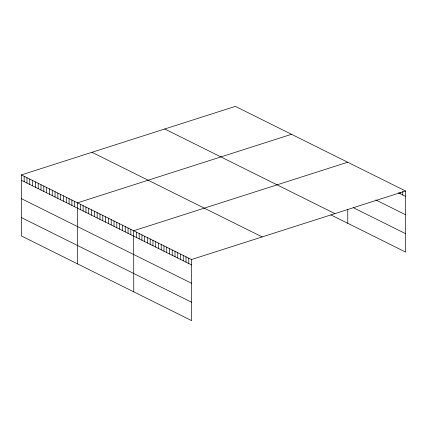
<?xml version="1.0" encoding="UTF-8"?>
<svg xmlns="http://www.w3.org/2000/svg" width="427" height="427" viewBox="0 0 427 427"><rect width="100%" height="100%" fill="white"/><g stroke="black" fill="none" stroke-linecap="round" stroke-linejoin="round"><path stroke-width="0.64" d="M21.35 174.91L191.52 259.541L191.627 320.629L21.457 235.998L21.35 174.91L235.373 106.371L405.543 191.002L405.65 252.09L330.946 214.936M291.529 134.302L77.506 202.841L77.613 263.923M347.685 162.228L133.662 230.767L133.768 291.854M191.52 259.541L405.543 191.002M398.391 192.807L405.554 196.367M375.829 199.959L405.586 214.754M353.268 207.666L405.618 233.702M164.742 128.991L334.917 213.623M91.976 152.295L262.151 236.926M21.361 180.274L191.531 264.905M21.393 198.662L191.563 283.293M21.425 217.61L191.595 302.241M402.789 191.424L402.8 194.995M400.04 192.433L400.04 193.628M347.765 209.214L347.791 223.316M188.766 258.175L188.777 263.534M186.012 256.803L186.023 262.167M183.258 255.431L183.263 260.796M180.504 254.06L180.509 259.424M177.744 252.693L177.755 258.057M174.99 251.322L175.001 256.686M172.236 249.95L172.246 255.314M169.482 248.583L169.492 253.942M166.727 247.212L166.733 252.576M163.968 245.84L163.979 251.204M161.214 244.468L161.225 249.832M158.46 243.102L158.47 248.466M155.706 241.73L155.716 247.094M152.951 240.358L152.957 245.722M150.192 238.992L150.203 244.351M147.438 237.62L147.448 242.984M144.684 236.248L144.694 241.613M141.929 234.877L141.94 240.241M139.175 233.51L139.181 238.874M136.416 232.139L136.426 237.503M130.854 229.374L130.865 234.733M128.047 227.975L128.057 233.339M125.239 226.577L125.25 231.941M122.432 225.184L122.442 230.548M119.624 223.785L119.635 229.15M116.817 222.392L116.827 227.751M114.009 220.994L114.02 226.358M111.201 219.595L111.212 224.96M108.394 218.202L108.405 223.567M105.586 216.804L105.592 222.168M102.779 215.405L102.784 220.77M99.971 214.012L99.977 219.377M97.164 212.614L97.169 217.978M94.351 211.221L94.362 216.58M91.543 209.822L91.554 215.187M88.736 208.424L88.747 213.788M85.928 207.031L85.939 212.395M83.121 205.633L83.132 210.997M80.313 204.234L80.324 209.598M74.698 201.443L74.709 206.807M71.891 200.049L71.901 205.408M69.083 198.651L69.094 204.015M66.276 197.253L66.286 202.617M63.468 195.86L63.479 201.224M60.661 194.461L60.671 199.825M57.853 193.063L57.864 198.427M55.046 191.67L55.051 197.034M52.238 190.271L52.243 195.635M49.431 188.878L49.436 194.237M46.623 187.48L46.628 192.844M43.81 186.081L43.821 191.445M41.003 184.688L41.013 190.052M38.195 183.29L38.206 188.654M35.388 181.891L35.398 187.256M32.58 180.498L32.591 185.862M29.773 179.1L29.783 184.464M26.965 177.707L26.976 183.066M24.158 176.308L24.168 181.672"/></g></svg>
